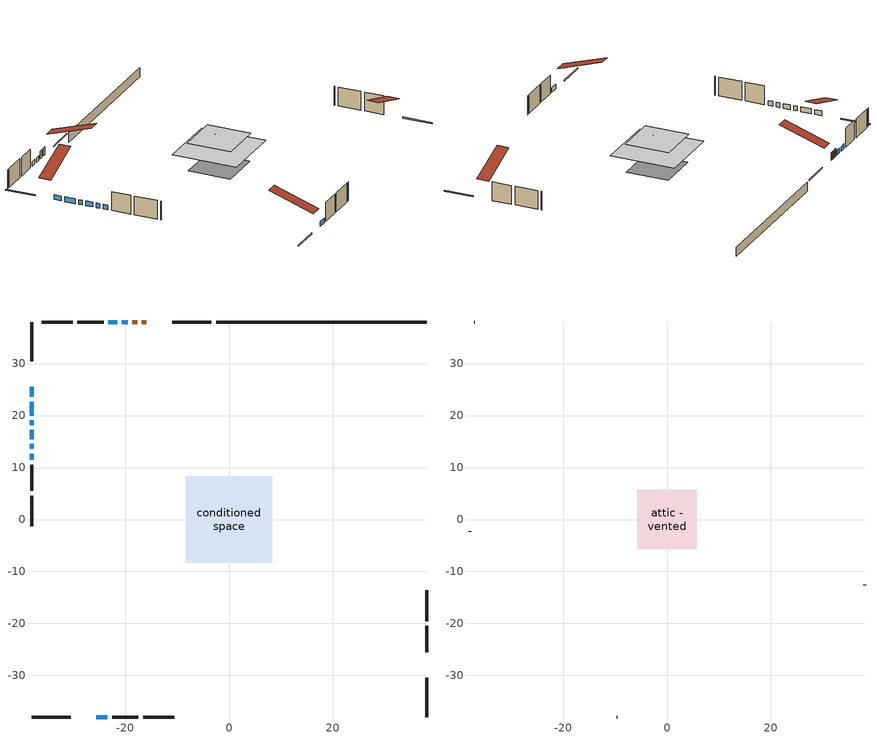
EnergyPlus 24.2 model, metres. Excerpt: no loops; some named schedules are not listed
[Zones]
conditioned space
 floor adiabatic (AdiabaticFloorConstruction): -8.32,-8.32 -8.32,8.32 8.32,8.32 8.32,-8.32 z2.75
 floor foundation (Slab1 construction): -5.48,-5.48 -5.48,5.48 5.48,5.48 5.48,-5.48 z-2.08
 floor foundation (Slab2 construction): -1.78,-1.78 -1.78,1.78 1.78,1.78 1.78,-1.78 z0
 wall outside (RimJoist1 construction): -3.38,38 -10.96,38 / -38,-38 -30.41,-38 / -38,38 -38,30.41 / 38,-38 38,-30.41 z0.31:0.61
 wall outside (AdiabaticWallConstruction 1): -15.88,38 -16.74,38 / -17.67,38 -18.58,38 z0.31:2.34
 wall outside (AdiabaticWallConstruction): -19.51,38 -20.62,38 / -38,25.5 -38,23.63 / -25.49,-38 -23.4,-38 / -38,22.7 -38,20 / -38,19.07 -38,18.17 / -38,17.24 -38,15.47 / -38,14.54 -38,13.59 / -21.55,38 -23.2,38 / -38,12.66 -38,11.5 z0.31:1.53
 wall outside (Wall1 construction): -24.13,38 -29.16,38 / -22.48,-38 -17.45,-38 / -38,10.57 -38,5.54 / 38,-25.49 38,-20.46 z0.31:5.19
 wall outside (Wall2 construction): -30.09,38 -36.04,38 / -16.52,-38 -10.57,-38 / -38,4.61 -38,-1.34 / 38,-19.53 38,-13.59 z0.31:5.19
 wall foundation (FoundationWall1 construction): 38,38 -2.45,38 z-2.08:0.31
 window (WindowConstruction): -19.51,38 -20.62,38 z0.31:1.53
 window (WindowConstruction 7): -38,25.49 -38,23.63 z0.31:1.53
 window (WindowConstruction 8): -25.49,-38 -23.41,-38 z0.31:1.53
 window (WindowConstruction 1): -38,22.7 -38,20 z0.31:1.53
 window (WindowConstruction 2): -38,19.07 -38,18.17 z0.31:1.53
 window (WindowConstruction 3): -38,17.24 -38,15.47 z0.31:1.53
 window (WindowConstruction 4): -38,14.54 -38,13.59 z0.31:1.53
 window (WindowConstruction 5): -21.55,38 -23.2,38 z0.31:1.53
 window (WindowConstruction 6): -38,12.66 -38,11.5 z0.31:1.53
 door (Door): -15.88,38 -16.74,38 z0.31:2.34
 door (Door 1): -17.67,38 -18.58,38 z0.31:2.34
 ceiling adiabatic (AdiabaticFloorConstruction): 8.32,-8.32 8.32,8.32 -8.32,8.32 -8.32,-8.32 z2.75
attic - vented
 floor to conditioned space (Floor1 construction Reversed): -5.69,-5.69 -5.69,5.69 5.69,5.69 5.69,-5.69 z5.19
 floor to conditioned space (Floor2 construction Reversed): -1.78,-1.78 -1.78,1.78 1.78,1.78 1.78,-1.78 z5.19
 wall outside (Wall3 construction): -36.97,38 -37.07,38 / -9.64,-38 -9.54,-38 / -38,-2.27 -38,-2.37 / 38,-12.66 38,-12.56 z0.31:5.19
 roof outside (Roof1 construction): -14.95,38,5.19 -14.95,26.38,9.06 -11.89,26.38,9.06 -11.89,38,5.19; -26.42,-38,5.19 -26.42,-26.38,9.06 -29.48,-26.38,9.06 -29.48,-38,5.19; -38,26.42,5.19 -26.38,26.42,9.06 -26.38,29.48,9.06 -38,29.48,5.19; 38,-26.42,5.19 26.38,-26.42,9.06 26.38,-29.48,9.06 38,-29.48,5.19
[Building]
Building 1: Terrain=Suburbs
[Site:Location]
Swift Current_SK: Latitude {deg}=50.29; Longitude {deg}=-107.69; Time Zone {hr}=-6; Elevation {m}=817; Keep Site Location Information=Yes
[Site:GroundTemperature:Shallow]
0.0715302, -2.00391, -2.17012, -1.18522, 2.76862, 6.70403, 10.1158, 12.2771, 12.4607, 10.7029, 7.37809, 3.5634
[Site:WaterMainsTemperature]
Calculation Method=Schedule; Temperature Schedule=mains temperature schedule
[Material] Roughness=Rough; Thermal Absorptance=0.9
Name | Thickness {m} | Conductivity {W/m-K} | Density {kg/m3} | Specific Heat {J/kg-K} | Solar Absorptance | Visible Absorptance
asphalt or fiberglass shingles | 0.00635 | 0.162714 | 1121.4 | 1465.45 | 0.84 | 0.84
ceiling loosefill ins | 0.0846667 | 0.0480833 | 16.02 | 1046.75 | 0.7 | 0.7
ceiling stud and cavity | 0.1397 | 1.72459 | 65.682 | 1177.47 | 0.7 | 0.7
ceiling stud and cavity 1 | 0.1397 | 0.0764328 | 65.682 | 1177.47 | 0.7 | 0.7
concrete 4.0 in. | 0.1016 | 1.803125 | 2242.8 | 837.4 | 0.7 | 0.7
concrete 8.0 in. | 0.2032 | 1.803125 | 2242.8 | 837.4 | 0.7 | 0.7
door material | 0.04445 | 0.0451087 | 512.64 | 1214.23 | 0.7 | 0.7
door material 1 | 0.04445 | 0.188738 | 512.64 | 1214.23 | 0.7 | 0.7
exterior vertical ins | 0.0166018 | 0.029427 | 32.04 | 1214.23 | 0.7 | 0.7
floor covering | 0.0127 | 0.0433444 | 54.468 | 1339.84 | 0.6 | 0.6
floor rigid ins; wall rigid ins | 0.512978 | 0.029427 | 32.04 | 1214.23 | 0.7 | 0.7
floor stud and cavity | 0.1397 | 1.75129 | 37.0049 | 1207.88 | 0.7 | 0.7
furniture material conditioned space 1 | 0.1524 | 0.115458 | 640.8 | 1214.23 | 0.6 | 0.6
gypsum board | 0.0127 | 0.160291 | 801 | 837.4 | 0.6 | 0.6
gypsum board 1 | 0.0127 | 0.160291 | 801 | 837.4 | 0.7 | 0.7
interior vertical ins | 0.025908 | 0.029427 | 32.04 | 1214.23 | 0.7 | 0.7
osb sheathing 0.5 in. | 0.0127 | 0.115458 | 512.64 | 1214.23 | 0.7 | 0.7
osb sheathing 0.75 in. | 0.01905 | 0.115458 | 512.64 | 1214.23 | 0.7 | 0.7
osb sheathing 2.0 in. | 0.0508 | 0.115458 | 512.64 | 1214.23 | 0.7 | 0.7
rim joist stud and cavity | 0.0508 | 0.0309689 | 125.044 | 1163.47 | 0.6 | 0.6
slab rigid ins | 0.103632 | 0.029427 | 32.04 | 1214.23 | 0.7 | 0.7
wall stud and cavity | 0.1397 | 0.0921469 | 139.0536 | 1170.24 | 0.7 | 0.7
wall stud and cavity 1 | 0.1397 | 0.0917207 | 139.0536 | 1170.24 | 0.7 | 0.7
wall stud and cavity 2 | 0.0889 | 6.1454 | 50.32683 | 1063.81 | 0.6 | 0.6
wall stud and cavity 3 | 0.0889 | 0.380278 | 52.3479 | 1209.89 | 0.7 | 0.7
wall stud and cavity 4 | 0.0889 | 0.391764 | 83.0341 | 1211.67 | 0.7 | 0.7
wood siding | 0.0254 | 0.102417 | 544.68 | 1172.36 | 0 | 0
wood siding 1 | 0.00254 | 0.102417 | 544.68 | 1172.36 | 0 | 0
wood siding 2; wood siding 3; wood siding 4 | 0.0254 | 0.102417 | 544.68 | 1172.36 | 0.7 | 0.7
[WindowMaterial:SimpleGlazingSystem]
Name | U-Factor {W/m2-K} | Solar Heat Gain Coefficient
WindowMaterial | 2.93666 | 0.65
WindowMaterial 1 | 2.78903 | 0.69
WindowMaterial 2 | 2.773703 | 0.65
WindowMaterial 3 | 2.77257 | 0.64
WindowMaterial 4 | 2.77314 | 0.64
WindowMaterial 5 | 2.76291 | 0.62
WindowMaterial 6 | 2.779381 | 0.66
WindowMaterial 7 | 2.77541 | 0.65
WindowMaterial 8 | 2.78676 | 0.69
[Construction]
AdiabaticFloorConstruction: floor stud and cavity, floor rigid ins, osb sheathing 0.75 in., floor covering
AdiabaticWallConstruction: wood siding 3, wall rigid ins, wall stud and cavity 3, gypsum board
AdiabaticWallConstruction 1: wood siding 4, wall rigid ins, wall stud and cavity 3, gypsum board
Door: door material
Door 1: door material 1
Floor1 construction Reversed: gypsum board, ceiling stud and cavity, ceiling loosefill ins
Floor2 construction Reversed: gypsum board, ceiling stud and cavity 1
FoundationWall1 construction: concrete 8.0 in., gypsum board 1
furniture construction conditioned space 1: furniture material conditioned space 1
PartitionWallConstruction: gypsum board, wall stud and cavity 4, gypsum board
RimJoist1 construction: wood siding 2, osb sheathing 2.0 in., rim joist stud and cavity
Roof1 construction: asphalt or fiberglass shingles
Slab1 construction: concrete 4.0 in.
Slab2 construction: slab rigid ins, concrete 4.0 in.
Wall1 construction: wood siding, osb sheathing 0.5 in., wall stud and cavity, gypsum board
Wall2 construction: wood siding, osb sheathing 0.5 in., wall stud and cavity 1, gypsum board
Wall3 construction: wood siding 1, wall stud and cavity 2
WindowConstruction: WindowMaterial
WindowConstruction 1: WindowMaterial 1
WindowConstruction 2: WindowMaterial 2
WindowConstruction 3: WindowMaterial 3
WindowConstruction 4: WindowMaterial 4
WindowConstruction 5: WindowMaterial 5
WindowConstruction 6: WindowMaterial 6
WindowConstruction 7: WindowMaterial 7
WindowConstruction 8: WindowMaterial 8
[Zone] Multiplier=1; Part of Total Floor Area=Yes
Name | Volume {m3}
attic - vented | 89.3148
conditioned space | 993.6
[Space]
Name | Zone | Volume {m3}
attic - vented 1 | attic - vented | 89.3148
conditioned space 1 | conditioned space | 993.6
[ZoneInfiltration:EffectiveLeakageArea]
infil attic - vented 1: Zone or Space=attic - vented 1; Schedule=Always On Discrete; Effective Air Leakage Area {cm2}=4430.34; Stack Coefficient=0.00060829; Wind Coefficient=1.66639e-05
[ZoneMixing]
whole house fan mix: Zone or Space=attic - vented; Schedule=Always On Continuous; Design Flow Rate Calculation Method=Flow/Zone; Design Flow Rate {m3/s}=0; Source Zone or Space=conditioned space
[SurfaceProperty:ExposedFoundationPerimeter] Exposed Perimeter Calculation Method=TotalExposedPerimeter
Name | Total Exposed Perimeter {m}
Slab1 | 40.447
Slab2 | 10.759
[InternalMass] Zone or ZoneList=conditioned space; Space or SpaceList=conditioned space 1
Name | Construction | Surface Area {m2}
furniture mass conditioned space 1 | furniture construction conditioned space 1 | 163.999
partition wall mass | PartitionWallConstruction | 409.997
[Lights]
interior lighting: Zone or ZoneList or Space or SpaceList=conditioned space 1; Schedule=interior lighting schedule; Design Level Calculation Method=LightingLevel; Lighting Level {W}=343.2; Return Air Fraction=0; Fraction Radiant=0.6; Fraction Visible=0.2; Fraction Replaceable=1
[People]
occupants: Zone or ZoneList or Space or SpaceList=conditioned space 1; Number of People Schedule=occupants schedule; Number of People Calculation Method=People; Number of People=3; Fraction Radiant=0.314171; Sensible Heat Fraction=0.56303; Activity Level Schedule=occupants activity schedule; Carbon Dioxide Generation Rate {m3/s-W}=0; Enable ASHRAE 55 Comfort Warnings=No; Mean Radiant Temperature Calculation Type=EnclosureAveraged
[ElectricEquipment] Zone or ZoneList or Space or SpaceList=conditioned space 1; Design Level Calculation Method=EquipmentLevel
Name | Schedule | Design Level {W} | Fraction Latent | Fraction Radiant | Fraction Lost
clothes dryer | clothes dryer schedule | 140.772 | 0.015 | 0.081 | 0.85
clothes washer | clothes washer schedule | 32.1985 | 0.03 | 0.162 | 0.7
cooking range | cooking range schedule | 215.147 | 0.08 | 0.432 | 0.2
dishwasher | dishwasher schedule | 66.8632 | 0.3 | 0.18 | 0.4
fridge | fridge schedule | 72.9452 | 0 | 0.6 | 0
mech vent house fan | mech vent house fan schedule | 0 | 0 | 0 | 1
mech vent house fan cfis | mech vent house fan cfis schedule | 0 | 0 | 0 | 0
misc plug loads | misc plug loads schedule | 494.7 | 0.045 | 0.513 | 0.1
whole house fan | Always On Discrete | 0 | 0 | 0 | 1
[OtherEquipment] Zone or ZoneList or Space or SpaceList=conditioned space 1; Design Level Calculation Method=EquipmentLevel
Name | Fuel Type | Schedule | Design Level {W} | Fraction Latent | Fraction Radiant | Fraction Lost
clothes dryer 1 | Electricity | clothes dryer schedule | 0 | 0.015 | 0.081 | 0.85
cooking range 1 | Electricity | cooking range schedule | 0 | 0.08 | 0.432 | 0.2
general water use latent | None | general water use schedule | 62.594 | 1 | 0 | 0
general water use sensible | None | general water use schedule | -61.6891 | 0 | 0.6 | 0
mech vent house fan latent load | None | Always On Discrete | 0 | 1 | 0 | 0
mech vent house fan sensible load | None | Always On Discrete | 0 | 0 | 0 | 0
water heater energy adjustment1 | NaturalGas | Always On Discrete | 0.01 | 0 | 0 | 1
[ZoneInfiltration:DesignFlowRate] Zone or ZoneList or Space or SpaceList=conditioned space 1; Schedule=Always On Discrete; Design Flow Rate Calculation Method=Flow/Zone; Design Flow Rate {m3/s}=0
infil flow; natural vent flow; whole house fan flow
[AvailabilityManager:Scheduled]
furnace airloop Availability Manager: Schedule=Always On Discrete
[Foundation:Kiva] Initial Indoor Air Temperature {C}=21; Wall Depth Below Slab {m}=0.2032
Name | Wall Height Above Grade {m} | Custom Block Material Name 1 | Custom Block Depth 1 {m} | Custom Block X Position 1 {m} | Custom Block Z Position 1 {m} | Interior Vertical Insulation Material | Interior Vertical Insulation Depth {m}
Foundation Kiva 1 | 0.310012 | exterior vertical ins | 2.39 | 0.2159 | 0
Foundation Kiva 2 | 0.1016 |  |  |  |  | interior vertical ins | 0.1016
[Foundation:Kiva:Settings]
Soil Conductivity {W/m-K}=0.849921; Soil Density {kg/m3}=1842.3; Soil Specific Heat {J/kg-K}=418.7; Ground Solar Absorptivity=0.9; Ground Thermal Absorptivity=0.9; Ground Surface Roughness {m}=0.03; Far-Field Width {m}=40; Deep-Ground Boundary Condition=ZeroFlux; Deep-Ground Depth {m}=40; Minimum Cell Dimension {m}=0.2; Maximum Cell Growth Coefficient=3; Simulation Timestep=Timestep
[Exterior:Lights]
exterior lighting: Schedule=exterior lighting schedule; Design Level {W}=75.6
[EnergyManagementSystem:GlobalVariable]
furnace_airloop_Fan_RTF
infil_program_Qfan
infil_program_Qinf
natural_vent_program_Qnv
natural_vent_program_Qwhf
[EnergyManagementSystem:Sensor]
Name | Output:Variable or Output:Meter Index Key | Output:Variable or Output:Meter
airflow_gain | infil flow | Infiltration Sensible Heat Gain Energy
airflow_gain_1 | natural vent flow | Infiltration Sensible Heat Gain Energy
airflow_gain_2 | whole house fan flow | Infiltration Sensible Heat Gain Energy
airflow_loss | infil flow | Infiltration Sensible Heat Loss Energy
airflow_loss_1 | natural vent flow | Infiltration Sensible Heat Loss Energy
airflow_loss_2 | whole house fan flow | Infiltration Sensible Heat Loss Energy
clg_load_cond |  | Cooling:EnergyTransfer:Zone:CONDITIONED SPACE
clg_sp_s; clg_sp_s_1 | cooling setpoint | Schedule Value
clothes_dryer_exhaust_0_sch_s | clothes dryer exhaust 0 schedule | Schedule Value
cool_season | cooling season schedule | Schedule Value
htg_load_cond |  | Heating:EnergyTransfer:Zone:CONDITIONED SPACE
htg_sp_s; htg_sp_s_1 | heating setpoint | Schedule Value
ig_ee_conv | clothes dryer | Electric Equipment Convective Heating Energy
ig_ee_conv_2 | cooking range | Electric Equipment Convective Heating Energy
ig_ee_conv_4 | fridge | Electric Equipment Convective Heating Energy
ig_ee_conv_5 | misc plug loads | Electric Equipment Convective Heating Energy
ig_ee_conv_6 | whole house fan | Electric Equipment Convective Heating Energy
ig_ee_rad | clothes dryer | Electric Equipment Radiant Heating Energy
ig_ee_rad_2 | cooking range | Electric Equipment Radiant Heating Energy
ig_ee_rad_4 | fridge | Electric Equipment Radiant Heating Energy
ig_ee_rad_5 | misc plug loads | Electric Equipment Radiant Heating Energy
ig_ee_rad_6 | whole house fan | Electric Equipment Radiant Heating Energy
ig_lgt_conv | interior lighting | Lights Convective Heating Energy
ig_lgt_rad | interior lighting | Lights Radiant Heating Energy
ig_lgt_vis | interior lighting | Lights Visible Radiation Heating Energy
ig_oe_conv | clothes dryer 1 | Other Equipment Convective Heating Energy
ig_oe_conv_1 | cooking range 1 | Other Equipment Convective Heating Energy
ig_oe_conv_2 | general water use latent | Other Equipment Convective Heating Energy
ig_oe_conv_3 | general water use sensible | Other Equipment Convective Heating Energy
ig_oe_conv_4 | water heater energy adjustment1 | Other Equipment Convective Heating Energy
ig_oe_rad | clothes dryer 1 | Other Equipment Radiant Heating Energy
ig_oe_rad_1 | cooking range 1 | Other Equipment Radiant Heating Energy
ig_oe_rad_2 | general water use latent | Other Equipment Radiant Heating Energy
ig_oe_rad_3 | general water use sensible | Other Equipment Radiant Heating Energy
ig_oe_rad_4 | water heater energy adjustment1 | Other Equipment Radiant Heating Energy
ig_ppl_conv | occupants | People Convective Heating Energy
ig_ppl_rad | occupants | People Radiant Heating Energy
im_conv | furniture mass conditioned space 1 | Surface Inside Face Convection Heat Gain Energy
im_conv_1 | partition wall mass | Surface Inside Face Convection Heat Gain Energy
im_ig | furniture mass conditioned space 1 | Surface Inside Face Internal Gains Radiation Heat Gain Energy
im_ig_1 | partition wall mass | Surface Inside Face Internal Gains Radiation Heat Gain Energy
im_lgt | furniture mass conditioned space 1 | Surface Inside Face Lights Radiation Heat Gain Energy
im_lgt_1 | partition wall mass | Surface Inside Face Lights Radiation Heat Gain Energy
im_sol | furniture mass conditioned space 1 | Surface Inside Face Solar Radiation Heat Gain Energy
im_sol_1 | partition wall mass | Surface Inside Face Solar Radiation Heat Gain Energy
im_surf | furniture mass conditioned space 1 | Surface Inside Face Net Surface Thermal Radiation Heat Gain Energy
im_surf_1 | partition wall mass | Surface Inside Face Net Surface Thermal Radiation Heat Gain Energy
mv_conv | mech vent house fan | Electric Equipment Convective Heating Energy
mv_conv_1 | mech vent house fan cfis | Electric Equipment Convective Heating Energy
mv_conv_2 | mech vent house fan latent load | Other Equipment Convective Heating Energy
mv_conv_3 | mech vent house fan sensible load | Other Equipment Convective Heating Energy
mv_rad | mech vent house fan | Electric Equipment Radiant Heating Energy
mv_rad_1 | mech vent house fan cfis | Electric Equipment Radiant Heating Energy
mv_rad_2 | mech vent house fan latent load | Other Equipment Radiant Heating Energy
mv_rad_3 | mech vent house fan sensible load | Other Equipment Radiant Heating Energy
natural_vent_s | natural vent schedule | Schedule Value
out_pb_s |  | Site Outdoor Air Barometric Pressure
out_wt_s |  | Site Outdoor Air Humidity Ratio
site_vw_s |  | Site Wind Speed
ss_back_out | Window1 | Surface Window Shortwave from Zone Back Out Window Heat Transfer Rate
ss_back_out_1 | Window11 | Surface Window Shortwave from Zone Back Out Window Heat Transfer Rate
ss_back_out_2 | Window13 | Surface Window Shortwave from Zone Back Out Window Heat Transfer Rate
ss_back_out_3 | Window2 | Surface Window Shortwave from Zone Back Out Window Heat Transfer Rate
ss_back_out_4 | Window3 | Surface Window Shortwave from Zone Back Out Window Heat Transfer Rate
ss_back_out_5 | Window4 | Surface Window Shortwave from Zone Back Out Window Heat Transfer Rate
ss_back_out_6 | Window6 | Surface Window Shortwave from Zone Back Out Window Heat Transfer Rate
ss_back_out_7 | Window7 | Surface Window Shortwave from Zone Back Out Window Heat Transfer Rate
ss_back_out_8 | Window8 | Surface Window Shortwave from Zone Back Out Window Heat Transfer Rate
ss_conv | Door1 | Surface Inside Face Convection Heat Gain Energy
ss_conv_1 | Door2 | Surface Inside Face Convection Heat Gain Energy
ss_conv_10 | Window8 | Surface Inside Face Convection Heat Gain Energy
ss_conv_2 | Window1 | Surface Inside Face Convection Heat Gain Energy
ss_conv_3 | Window11 | Surface Inside Face Convection Heat Gain Energy
ss_conv_4 | Window13 | Surface Inside Face Convection Heat Gain Energy
ss_conv_5 | Window2 | Surface Inside Face Convection Heat Gain Energy
ss_conv_6 | Window3 | Surface Inside Face Convection Heat Gain Energy
ss_conv_7 | Window4 | Surface Inside Face Convection Heat Gain Energy
ss_conv_8 | Window6 | Surface Inside Face Convection Heat Gain Energy
ss_conv_9 | Window7 | Surface Inside Face Convection Heat Gain Energy
ss_ig | Door1 | Surface Inside Face Internal Gains Radiation Heat Gain Energy
ss_ig_1 | Door2 | Surface Inside Face Internal Gains Radiation Heat Gain Energy
ss_ig_10 | Window8 | Surface Inside Face Internal Gains Radiation Heat Gain Energy
ss_ig_2 | Window1 | Surface Inside Face Internal Gains Radiation Heat Gain Energy
ss_ig_3 | Window11 | Surface Inside Face Internal Gains Radiation Heat Gain Energy
ss_ig_4 | Window13 | Surface Inside Face Internal Gains Radiation Heat Gain Energy
ss_ig_5 | Window2 | Surface Inside Face Internal Gains Radiation Heat Gain Energy
ss_ig_6 | Window3 | Surface Inside Face Internal Gains Radiation Heat Gain Energy
ss_ig_7 | Window4 | Surface Inside Face Internal Gains Radiation Heat Gain Energy
ss_ig_8 | Window6 | Surface Inside Face Internal Gains Radiation Heat Gain Energy
ss_ig_9 | Window7 | Surface Inside Face Internal Gains Radiation Heat Gain Energy
ss_lgt | Door1 | Surface Inside Face Lights Radiation Heat Gain Energy
ss_lgt_1 | Door2 | Surface Inside Face Lights Radiation Heat Gain Energy
ss_sol | Door1 | Surface Inside Face Solar Radiation Heat Gain Energy
ss_sol_1 | Door2 | Surface Inside Face Solar Radiation Heat Gain Energy
ss_surf | Door1 | Surface Inside Face Net Surface Thermal Radiation Heat Gain Energy
ss_surf_1 | Door2 | Surface Inside Face Net Surface Thermal Radiation Heat Gain Energy
ss_surf_10 | Window8 | Surface Inside Face Net Surface Thermal Radiation Heat Gain Energy
ss_surf_2 | Window1 | Surface Inside Face Net Surface Thermal Radiation Heat Gain Energy
ss_surf_3 | Window11 | Surface Inside Face Net Surface Thermal Radiation Heat Gain Energy
ss_surf_4 | Window13 | Surface Inside Face Net Surface Thermal Radiation Heat Gain Energy
ss_surf_5 | Window2 | Surface Inside Face Net Surface Thermal Radiation Heat Gain Energy
ss_surf_6 | Window3 | Surface Inside Face Net Surface Thermal Radiation Heat Gain Energy
ss_surf_7 | Window4 | Surface Inside Face Net Surface Thermal Radiation Heat Gain Energy
ss_surf_8 | Window6 | Surface Inside Face Net Surface Thermal Radiation Heat Gain Energy
ss_surf_9 | Window7 | Surface Inside Face Net Surface Thermal Radiation Heat Gain Energy
ss_trans_in | Window1 | Surface Window Transmitted Solar Radiation Rate
ss_trans_in_1 | Window11 | Surface Window Transmitted Solar Radiation Rate
ss_trans_in_2 | Window13 | Surface Window Transmitted Solar Radiation Rate
ss_trans_in_3 | Window2 | Surface Window Transmitted Solar Radiation Rate
ss_trans_in_4 | Window3 | Surface Window Transmitted Solar Radiation Rate
ss_trans_in_5 | Window4 | Surface Window Transmitted Solar Radiation Rate
ss_trans_in_6 | Window6 | Surface Window Transmitted Solar Radiation Rate
ss_trans_in_7 | Window7 | Surface Window Transmitted Solar Radiation Rate
ss_trans_in_8 | Window8 | Surface Window Transmitted Solar Radiation Rate
ss_trans_out | Window1 | Surface Inside Face Initial Transmitted Diffuse Transmitted Out Window Solar Radiation Rate
ss_trans_out_1 | Window11 | Surface Inside Face Initial Transmitted Diffuse Transmitted Out Window Solar Radiation Rate
ss_trans_out_2 | Window13 | Surface Inside Face Initial Transmitted Diffuse Transmitted Out Window Solar Radiation Rate
ss_trans_out_3 | Window2 | Surface Inside Face Initial Transmitted Diffuse Transmitted Out Window Solar Radiation Rate
ss_trans_out_4 | Window3 | Surface Inside Face Initial Transmitted Diffuse Transmitted Out Window Solar Radiation Rate
ss_trans_out_5 | Window4 | Surface Inside Face Initial Transmitted Diffuse Transmitted Out Window Solar Radiation Rate
ss_trans_out_6 | Window6 | Surface Inside Face Initial Transmitted Diffuse Transmitted Out Window Solar Radiation Rate
ss_trans_out_7 | Window7 | Surface Inside Face Initial Transmitted Diffuse Transmitted Out Window Solar Radiation Rate
ss_trans_out_8 | Window8 | Surface Inside Face Initial Transmitted Diffuse Transmitted Out Window Solar Radiation Rate
s_conv | Floor1 | Surface Inside Face Convection Heat Gain Energy
s_conv_1 | Floor2 | Surface Inside Face Convection Heat Gain Energy
s_conv_10 | Slab2 | Surface Inside Face Convection Heat Gain Energy
s_conv_11 | Wall1:0 | Surface Inside Face Convection Heat Gain Energy
s_conv_12 | Wall1:180 | Surface Inside Face Convection Heat Gain Energy
s_conv_13 | Wall1:270 | Surface Inside Face Convection Heat Gain Energy
s_conv_14 | Wall1:90 | Surface Inside Face Convection Heat Gain Energy
s_conv_15 | Wall2:0 | Surface Inside Face Convection Heat Gain Energy
s_conv_16 | Wall2:180 | Surface Inside Face Convection Heat Gain Energy
s_conv_17 | Wall2:270 | Surface Inside Face Convection Heat Gain Energy
s_conv_18 | Wall2:90 | Surface Inside Face Convection Heat Gain Energy
s_conv_2 | FoundationWall1 | Surface Inside Face Convection Heat Gain Energy
s_conv_3 | inferred conditioned ceiling | Surface Inside Face Convection Heat Gain Energy
s_conv_4 | inferred conditioned floor | Surface Inside Face Convection Heat Gain Energy
s_conv_5 | RimJoist1:0 | Surface Inside Face Convection Heat Gain Energy
s_conv_6 | RimJoist1:180 | Surface Inside Face Convection Heat Gain Energy
s_conv_7 | RimJoist1:270 | Surface Inside Face Convection Heat Gain Energy
s_conv_8 | RimJoist1:90 | Surface Inside Face Convection Heat Gain Energy
s_conv_9 | Slab1 | Surface Inside Face Convection Heat Gain Energy
s_ig | Floor1 | Surface Inside Face Internal Gains Radiation Heat Gain Energy
s_ig_1 | Floor2 | Surface Inside Face Internal Gains Radiation Heat Gain Energy
s_ig_10 | Slab2 | Surface Inside Face Internal Gains Radiation Heat Gain Energy
s_ig_11 | Wall1:0 | Surface Inside Face Internal Gains Radiation Heat Gain Energy
s_ig_12 | Wall1:180 | Surface Inside Face Internal Gains Radiation Heat Gain Energy
s_ig_13 | Wall1:270 | Surface Inside Face Internal Gains Radiation Heat Gain Energy
s_ig_14 | Wall1:90 | Surface Inside Face Internal Gains Radiation Heat Gain Energy
s_ig_15 | Wall2:0 | Surface Inside Face Internal Gains Radiation Heat Gain Energy
s_ig_16 | Wall2:180 | Surface Inside Face Internal Gains Radiation Heat Gain Energy
s_ig_17 | Wall2:270 | Surface Inside Face Internal Gains Radiation Heat Gain Energy
s_ig_18 | Wall2:90 | Surface Inside Face Internal Gains Radiation Heat Gain Energy
s_ig_2 | FoundationWall1 | Surface Inside Face Internal Gains Radiation Heat Gain Energy
s_ig_3 | inferred conditioned ceiling | Surface Inside Face Internal Gains Radiation Heat Gain Energy
s_ig_4 | inferred conditioned floor | Surface Inside Face Internal Gains Radiation Heat Gain Energy
s_ig_5 | RimJoist1:0 | Surface Inside Face Internal Gains Radiation Heat Gain Energy
s_ig_6 | RimJoist1:180 | Surface Inside Face Internal Gains Radiation Heat Gain Energy
s_ig_7 | RimJoist1:270 | Surface Inside Face Internal Gains Radiation Heat Gain Energy
s_ig_8 | RimJoist1:90 | Surface Inside Face Internal Gains Radiation Heat Gain Energy
s_ig_9 | Slab1 | Surface Inside Face Internal Gains Radiation Heat Gain Energy
